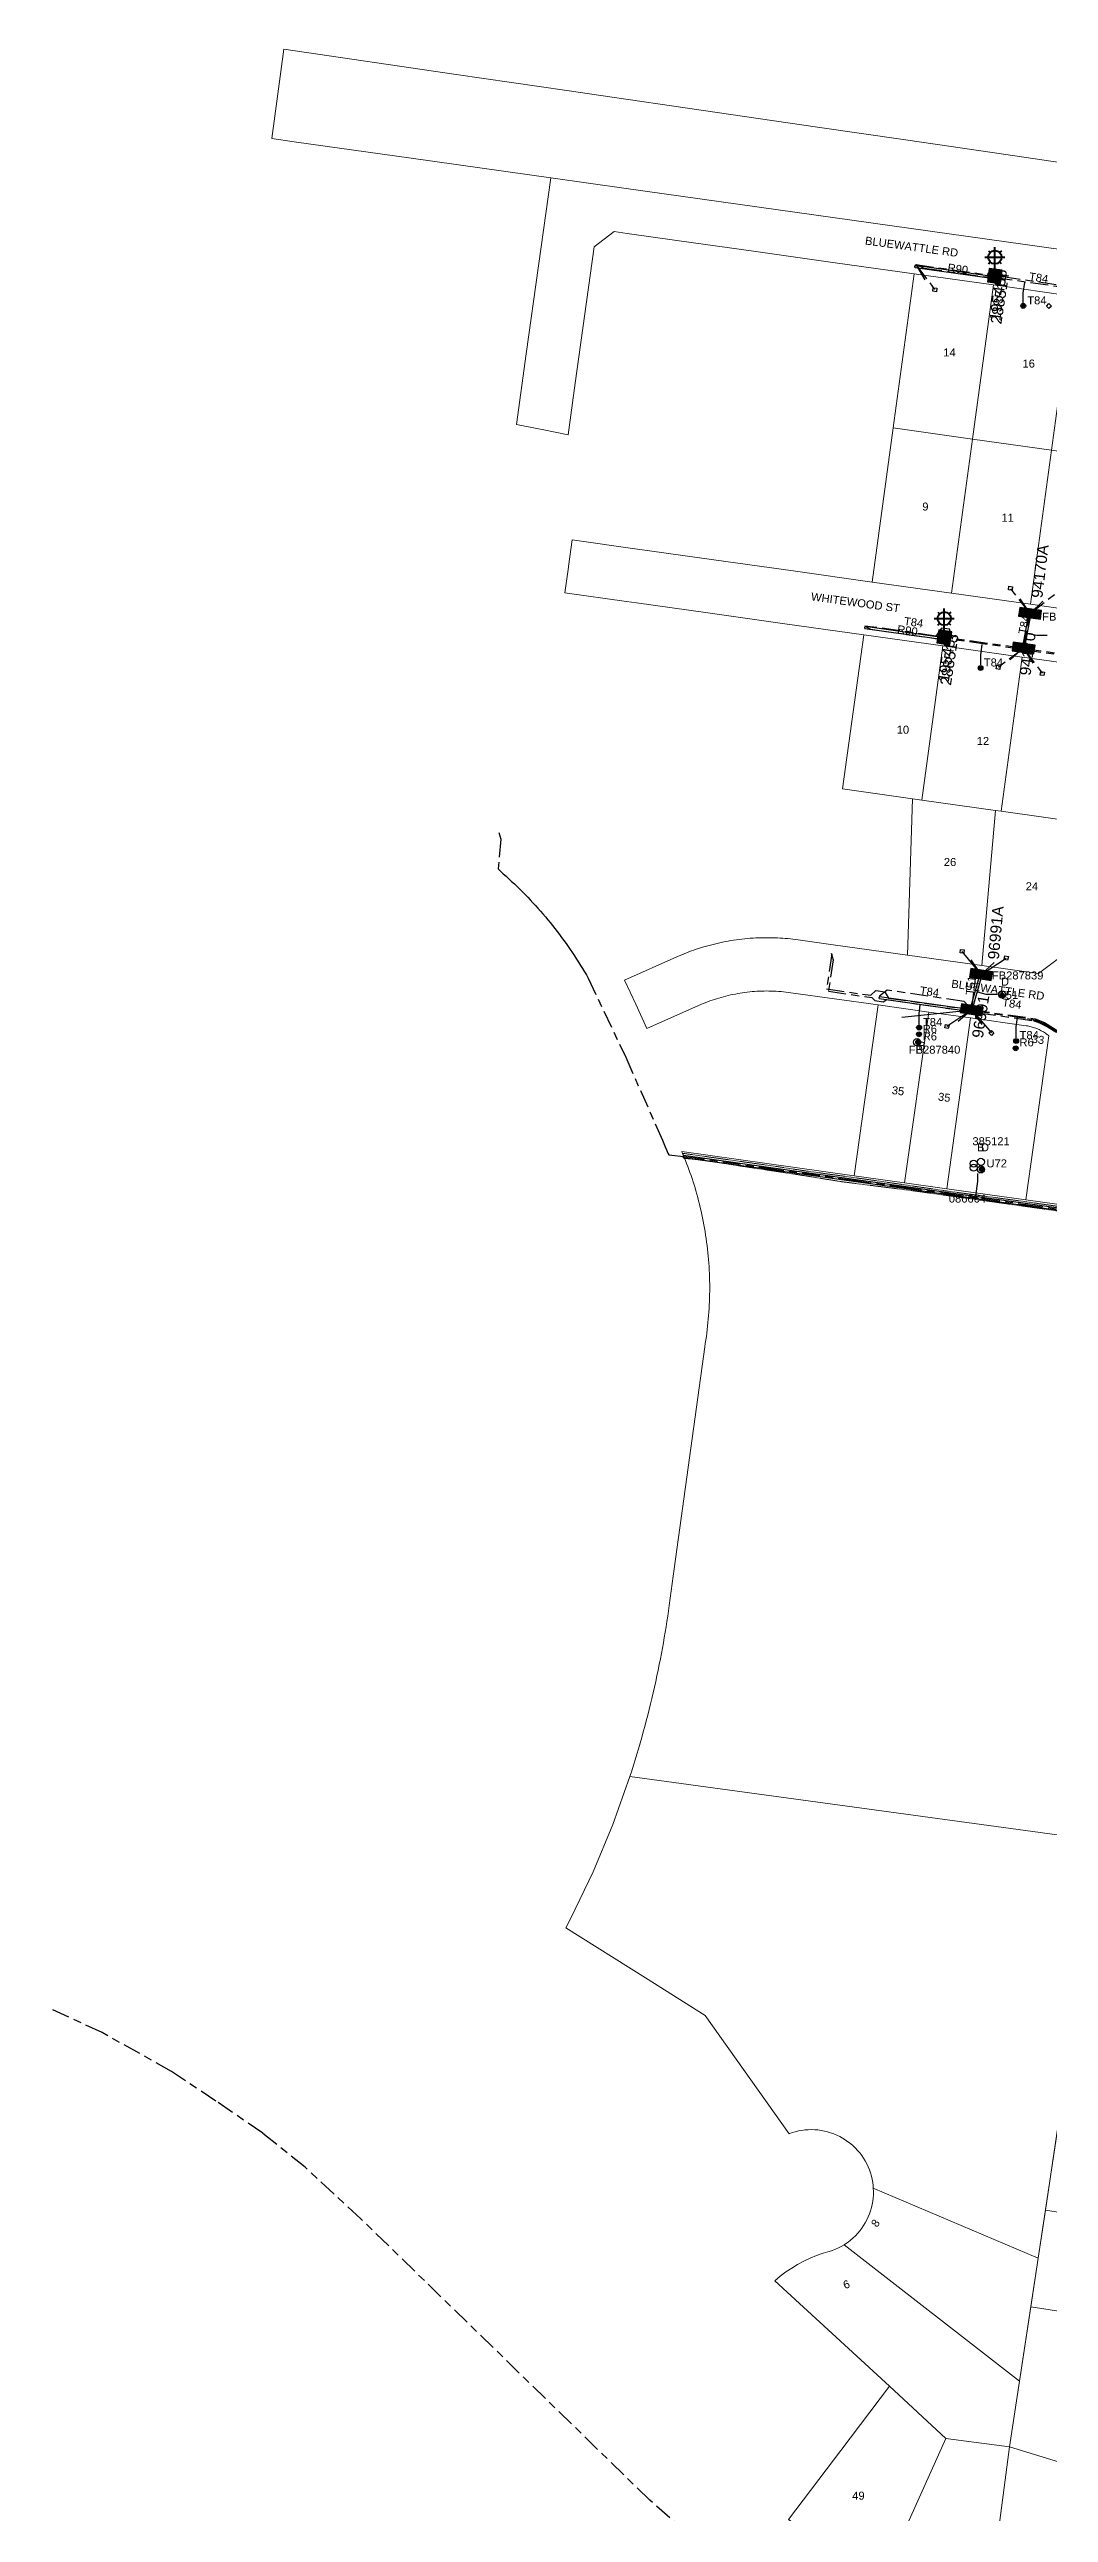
# Model space of a CAD drawing. Header units: metres. Extents: x 282960 to 285195, y 6134329 to 6136665.
# Drawn here: x 282960 to 283185, y 6135604 to 6136158 of the extents above; entities that cross this region are included whole.
import ezdxf
from ezdxf.enums import TextEntityAlignment as Align

# ---------------------------------------------------------------- set-up
doc = ezdxf.new("R2010")
doc.units = ezdxf.units.M
for name, pattern in [('Cable Exist UG', [8.2, 4, -1.2, 1.8, -1.2]), ('HIDDEN', [0.375, 0.25, -0.125]), ('HIDDEN2', [0.1875, 0.125, -0.0625])]:
    doc.linetypes.add(name, pattern=pattern)
doc.layers.get('0').update_dxf_attribs({"color": 6})
for name, color, linetype, lineweight in [('Cadastre Land Parcels_SP_EXT', 9, 'Continuous', 5), ('Cadastre Other Property_SP_EXT', 9, 'HIDDEN', 5), ('Cadastre Roads_SP_EXT', 9, 'Continuous', 5)]:
    doc.layers.add(name, color=color, linetype=linetype, lineweight=lineweight)
for name, color, linetype in [('Duct_SP_EXT', 7, 'Continuous'), ('Equip_SP_SL_EXT', 7, 'Continuous'), ('Mains_HV_EXT', 7, 'Continuous'), ('Mains_LV_EXT', 7, 'Continuous'), ('Mains_LV_SL_EXT', 7, 'Continuous'), ('Mains_SL_EXT', 7, 'Continuous'), ('Services_SP_EXT', 7, 'Continuous'), ('SupportsUG_SP_LV_EXT', 7, 'Continuous'), ('SupportsUG_SP_LV_SL_EXT', 7, 'Continuous'), ('Trench_SP_EXT', 7, 'Continuous')]:
    doc.layers.add(name, color=color, linetype=linetype)
doc.styles.add('COLUMN_LABEL', font='arial.ttf')
doc.styles.add('iecARIAL', font='arial.ttf', dxfattribs={"height": 2})
doc.styles.add('POLE_LABEL', font='arial.ttf')
doc.styles.get("Standard").update_dxf_attribs({"font": 'arial.ttf'})

# ---------------------------------------------------------------- blocks, each defined once
blk = doc.blocks.new('COLUMN_EXT')
blk.add_hatch(color=256).paths.add_polyline_path([(-1.49, 1.48), (-1.49, -1.49), (1.48, -1.49), (1.48, 1.48)])
blk.add_lwpolyline([(-1.49, -1.49), (1.48, -1.49), (1.48, 1.48), (-1.49, 1.48)], close=True)
for tag, height, style, flags, p in [('STRUCTURE_PLANT_NUMBER', 0.2, 'POLE_LABEL', 9, (1.81, 0.03)), ('ASSET_NUM', 2.5, 'COLUMN_LABEL', 8, (2, 2)), ('STREET_CODE', 0.2, 'COLUMN_LABEL', 9, (1.81, -0.2))]:
    blk.add_attdef(tag, text='', height=height, dxfattribs=dict(style=style, flags=flags)).set_placement(p, align=Align.MIDDLE_LEFT)
at = {"flags": 1}
blk.add_attdef('Z', (1.81, -2.35), '', height=0.2, dxfattribs=at)
at = {"flags": 9}
for tag, p in [('COLUMN_TYPE', (1.81, -0.4)), ('OWNED_BY', (1.81, -0.6)), ('STATE', (1.81, -0.8)), ('USAGE', (1.81, -1)), ('STREETNAME', (1.81, -1.6)), ('SUBURB', (1.81, -1.8)), ('LEGEND', (1.81, -1.2)), ('LOCATION', (1.81, -1.4)), ('NOTES', (1.81, -2))]:
    blk.add_attdef(tag, text='', height=0.2, dxfattribs=at).set_placement(p, align=Align.MIDDLE_LEFT)
blk = doc.blocks.new('PILLAR_EXT')
blk.add_hatch(color=256).paths.add_polyline_path([(-2.475, 0.99), (-2.475, -0.99), (2.475, -0.99), (2.475, 0.99)])
blk.add_lwpolyline([(-2.475, -0.99), (2.475, -0.99), (2.475, 0.99), (-2.475, 0.99)], close=True)
at = {"style": 'iecARIAL', "flags": 8}
blk.add_attdef('ASSET_NUM', (1.5, 3.5), '', height=2.5, dxfattribs=at)
for tag, p, flags in [('OWNED_BY', (0, -0.2), 9), ('STATE', (0, -0.4), 9), ('SUPPORT_TYPE', (0, -0.6), 9), ('STREETNAME', (0, -1.8), 9), ('SUBURB', (0, -2), 1), ('USAGE', (0, -0.8), 9), ('LEGEND', (0, -1), 9), ('LOCATION', (0, -1.2), 9), ('NOTES', (0, -1.4), 9), ('PARENT', (0, -1.6), 9)]:
    blk.add_attdef(tag, p, '', height=0.2, dxfattribs=dict(flags=flags))
blk = doc.blocks.new('DUCT_EXT')
blk.add_circle((0, 0.8), 0.8)
at = {"flags": 1}
blk.add_attdef('Z', (0, 0), '', height=0.2, dxfattribs=at)
at = {"flags": 9}
for tag, p in [('DUCT_CODE', (0, 0)), ('XSECT_TYPE', (0, -0.2)), ('STATE', (0, -0.6)), ('FB_REFERENCE', (0, -0.4)), ('NOTES', (0, -0.8))]:
    blk.add_attdef(tag, text='', height=0.2, dxfattribs=at).set_placement(p, align=Align.MIDDLE_LEFT)
blk = doc.blocks.new('SL_LANTERN_EXT')
at = {"lineweight": 40}
for p, q in [((-1.46, 5.68), (-1.06, 5.28)), ((0, 1.97), (0, 6.47)), ((1.46, 5.68), (1.06, 5.28)), ((-2.25, 4.22), (2.25, 4.22)), ((-1.46, 2.76), (-1.06, 3.16)), ((0, 0), (0, 2.72)), ((1.46, 2.76), (1.06, 3.16))]:
    blk.add_line(p, q, dxfattribs=at)
blk.add_circle((0, 4.22), 1.5, dxfattribs=at)
at = {"style": 'iecARIAL', "flags": 8}
blk.add_attdef('ASSET_NUM', (1.5, 1.5), '', height=2.5, dxfattribs=at)
for tag, p, height, flags in [('OPERATING_VOLTAGE', (0.98, -1.65), 0.2, 9), ('ORIENTATION', (0.98, -1.85), 0.2, 9), ('OWNED_BY', (0.98, -2.05), 0.2, 9), ('STATE', (0.98, -2.25), 0.2, 9), ('CONSTRUCTED_VOLTAGE', (0.98, -0.65), 0.2, 9), ('CONTROL_TYPE', (0.98, -0.85), 0.2, 9), ('LANTERN_PURPOSE', (0.98, -1.05), 0.2, 9), ('LANTERN_TYPE', (0.98, -1.25), 0.2, 9), ('NO_PHASES', (0.98, -1.45), 0.2, 9), ('USAGE', (0.98, -2.45), 0.2, 9), ('CEXIST', (0.98, -2.65), 0.2, 9), ('CNEW', (0.98, -2.85), 0.2, 9), ('CNUMBER', (0.98, -3.05), 0.2, 9), ('CREMOVE', (0.98, -3.25), 0.2, 9), ('CREPLACE', (0.98, -3.45), 0.2, 9), ('LKINGHEIGHT', (0.98, -3.65), 0.2, 9), ('LBRACKET', (0.98, -3.85), 0.2, 9), ('LBRACKETVOCAB', (0.98, -4.05), 0.2, 9), ('LCATEGORY', (0.98, -4.25), 0.2, 9), ('LCHARGE1', (0.98, -4.45), 0.2, 9), ('LCHARGE1PERCENT', (0.98, -4.65), 0.2, 9), ('LCHARGE2', (0.98, -4.85), 0.2, 9), ('LCHARGE2PERCENT', (0.98, -5.05), 0.2, 9), ('LCHARGE3', (0.98, -5.25), 0.2, 9), ('LCHARGE3PERCENT', (0.98, -5.45), 0.2, 9), ('LEXIST', (0.98, -5.65), 0.2, 9), ('LNUMBER', (2.18, -3.25), 2.5, 8), ('STREETNAME', (0.98, -9.25), 0.2, 9), ('SUBURB', (0.98, -9.45), 0.2, 1), ('LLAMP', (0.98, -5.85), 0.2, 9), ('LLAMPVOCAB', (0.98, -6.05), 0.2, 9), ('LMAST', (0.98, -6.25), 0.2, 9), ('LMASTVOCAB', (0.98, -6.45), 0.2, 9), ('LNEW', (0.98, -6.65), 0.2, 9), ('LANTNUMBER', (0.98, -6.85), 0.2, 9), ('LOUTREACH', (0.98, -7.25), 0.2, 9), ('LOUTREACHVOCAB', (0.98, -7.45), 0.2, 9), ('LRATECODE', (0.98, -7.65), 0.2, 9), ('LREMOVE', (0.98, -7.85), 0.2, 9), ('LREPLACE', (0.98, -8.05), 0.2, 9), ('LTYPE', (0.98, -8.25), 0.2, 9), ('LTYPEVOCAB', (0.98, -8.45), 0.2, 9), ('LEGEND', (0.98, -8.65), 0.2, 9), ('LOCATION', (0.98, -8.85), 0.2, 9), ('NOTES', (0.98, -9.05), 0.2, 9)]:
    blk.add_attdef(tag, p, '', height=height, dxfattribs=dict(flags=flags))
blk = doc.blocks.new('CCP_EXT')
blk.add_wipeout([(0, 0.57), (0.57, 0), (0, -0.57), (-0.57, 0)])
blk.add_lwpolyline([(-0.57, 0), (0, 0.57), (0.57, 0), (0, -0.57), (-0.57, 0)])
at = {"flags": 1}
blk.add_attdef('Z', (0, 0), '', height=0.2, dxfattribs=at)
at = {"flags": 9}
for tag, p in [('CCP_TYPE', (0, 0)), ('CONSTRUCTED_VOLTAGE', (0, -0.2)), ('OPERATING_VOLTAGE', (0, -0.6)), ('ORIENTATION', (0, -0.8)), ('OWNED_BY', (0, -1)), ('STATE', (0, -1.8)), ('NO_PHASES', (0, -0.4)), ('USAGE', (0, -1.2)), ('LEGEND', (0, -1.4)), ('LIFE_SUPPORT', (0, -1.6)), ('NOTES', (0, -2))]:
    blk.add_attdef(tag, text='', height=0.2, dxfattribs=at).set_placement(p, align=Align.MIDDLE_LEFT)
blk = doc.blocks.new('CABLE_LARGE_EXT')
h = blk.add_hatch(color=256)
edge = h.paths.add_edge_path()
edge.add_arc((0, 0.55), 0.55, 0, 360)
blk.add_circle((0, 0.55), 0.55)
at = {"flags": 1}
blk.add_attdef('Z', (0, 0), '', height=0.2, dxfattribs=at)
at = {"flags": 9}
for tag, p in [('COND_CODE', (0, 0)), ('STATE', (0, -0.4)), ('XSECT_SIZE', (0, -0.6)), ('FB_REFERENCE', (0, -0.2)), ('NOTES', (0, -0.8))]:
    blk.add_attdef(tag, text='', height=0.2, dxfattribs=at).set_placement(p, align=Align.MIDDLE_LEFT)

msp = doc.modelspace()

# ---------------------------------------------------------------- linework, layer by layer
at = {"layer": 'Cadastre Land Parcels_SP_EXT', "linetype": 'Continuous'}
for points in [[(283192.29, 6136131.84), (283172.5, 6136134.73), (283152.48, 6136137.64), (283132.69, 6136140.53), (283106.45, 6136144.36), (283083.92, 6136147.64), (283076.25, 6136148.76), (283051.4, 6136152.38), (283012.64, 6136158.03), (283009.91, 6136137.93), (283014.91, 6136137.23), (283041.27, 6136133.53), (283072.63, 6136129.12), (283089.62, 6136126.73), (283221.6, 6136108.19)], [(283192.29, 6136131.84), (283172.5, 6136134.73), (283152.48, 6136137.64), (283132.69, 6136140.53), (283106.45, 6136144.36), (283083.92, 6136147.64), (283076.25, 6136148.76), (283051.4, 6136152.38), (283012.64, 6136158.03), (283009.91, 6136137.93), (283014.91, 6136137.23), (283041.27, 6136133.53), (283072.63, 6136129.12), (283089.62, 6136126.73), (283221.6, 6136108.19)], [(283192.29, 6136131.84), (283172.5, 6136134.73), (283152.48, 6136137.64), (283132.69, 6136140.53), (283106.45, 6136144.36), (283083.92, 6136147.64), (283076.25, 6136148.76), (283051.4, 6136152.38), (283012.64, 6136158.03), (283009.91, 6136137.93), (283014.91, 6136137.23), (283041.27, 6136133.53), (283072.63, 6136129.12), (283089.62, 6136126.73), (283221.6, 6136108.19)], [(283192.29, 6136131.84), (283172.5, 6136134.73), (283152.48, 6136137.64), (283132.69, 6136140.53), (283106.45, 6136144.36), (283083.92, 6136147.64), (283076.25, 6136148.76), (283051.4, 6136152.38), (283012.64, 6136158.03), (283009.91, 6136137.93), (283014.91, 6136137.23), (283041.27, 6136133.53), (283072.63, 6136129.12), (283089.62, 6136126.73), (283221.6, 6136108.19)], [(283184.71, 6135936.16), (283184.53, 6135936.29), (283184.35, 6135936.42), (283184.17, 6135936.54), (283183.94, 6135936.7), (283183.71, 6135936.85), (283183.48, 6135937), (283183.24, 6135937.14), (283183, 6135937.28), (283182.76, 6135937.41), (283182.51, 6135937.53), (283182.26, 6135937.64), (283182.01, 6135937.75), (283181.75, 6135937.85), (283181.49, 6135937.95), (283181.23, 6135938.03), (283180.96, 6135938.11), (283180.7, 6135938.18), (283180.43, 6135938.25), (283180.16, 6135938.3), (283179.89, 6135938.35), (283179.61, 6135938.4), (283167.1, 6135940.15), (283161.71, 6135901.73), (283179.54, 6135899.22), (283184.71, 6135936.16)], [(283184.71, 6135936.16), (283179.54, 6135899.22), (283199.35, 6135896.44)], [(283199.35, 6135896.44), (283179.54, 6135899.22), (283161.71, 6135901.73), (283152.21, 6135903.06), (283140.91, 6135904.65), (283121.23, 6135907.42), (283102.1, 6135910.1), (283102.39, 6135909.44), (283102.67, 6135908.77), (283102.94, 6135908.1), (283103.21, 6135907.42), (283103.47, 6135906.75), (283103.72, 6135906.07), (283103.96, 6135905.39), (283104.2, 6135904.71), (283104.44, 6135904.02), (283104.66, 6135903.33), (283104.88, 6135902.64), (283105.1, 6135901.95), (283105.3, 6135901.26), (283105.5, 6135900.56), (283105.71, 6135899.8), (283105.91, 6135899.03), (283106.1, 6135898.27), (283106.29, 6135897.5), (283106.47, 6135896.73), (283106.64, 6135895.96), (283106.8, 6135895.19), (283106.95, 6135894.42), (283107.1, 6135893.64), (283107.24, 6135892.87), (283107.37, 6135892.09), (283107.49, 6135891.31), (283107.61, 6135890.53), (283107.72, 6135889.75), (283107.82, 6135888.96), (283107.91, 6135888.18), (283107.99, 6135887.4), (283108.07, 6135886.61), (283108.14, 6135885.82), (283108.2, 6135885.04), (283108.25, 6135884.25), (283108.3, 6135883.46), (283108.33, 6135882.67), (283108.36, 6135881.89), (283108.38, 6135881.1), (283108.4, 6135880.31), (283108.4, 6135879.52), (283108.4, 6135878.73), (283108.39, 6135877.94), (283108.37, 6135877.15), (283108.34, 6135876.37), (283108.31, 6135875.58), (283108.27, 6135874.79), (283108.22, 6135874), (283108.16, 6135873.21), (283108.09, 6135872.43), (283108.02, 6135871.64), (283107.94, 6135870.86), (283107.85, 6135870.07), (283107.75, 6135869.29), (283107.65, 6135868.51), (283107.53, 6135867.73), (283107.41, 6135866.95), (283107.29, 6135866.17), (283100.44, 6135816.29), (283099.3, 6135808.01), (283099.13, 6135806.81), (283098.95, 6135805.6), (283098.77, 6135804.4), (283098.58, 6135803.2), (283098.39, 6135802.01), (283098.18, 6135800.81), (283097.98, 6135799.61), (283097.76, 6135798.42), (283097.54, 6135797.22), (283097.31, 6135796.03), (283097.06, 6135794.75), (283096.8, 6135793.48), (283096.54, 6135792.2), (283096.26, 6135790.93), (283095.98, 6135789.66), (283095.69, 6135788.39), (283095.4, 6135787.12), (283095.09, 6135785.86), (283094.78, 6135784.59), (283094.46, 6135783.33), (283094.13, 6135782.07), (283093.8, 6135780.81), (283093.46, 6135779.56), (283093.11, 6135778.3), (283092.75, 6135777.05), (283092.39, 6135775.8), (283092.02, 6135774.55), (283091.64, 6135773.31), (283091.25, 6135772.06), (283090.86, 6135770.82), (283090.45, 6135769.58), (283196.5, 6135755.04)], [(283219.99, 6135666.38), (283183.91, 6135671.97), (283182.28, 6135661.24), (283180.62, 6135650.25), (283203.35, 6135646.76)]]:
    msp.add_lwpolyline(points, dxfattribs=at)
for points in [[(283172.22, 6136105.03), (283154.41, 6136107.53), (283149.68, 6136072.86), (283167.49, 6136070.36), (283172.22, 6136105.03)], [(283190.03, 6136102.53), (283172.22, 6136105.03), (283167.49, 6136070.36), (283185.3, 6136067.86), (283190.03, 6136102.53)], [(283167.49, 6136070.36), (283149.68, 6136072.86), (283144.95, 6136038.19), (283162.76, 6136035.69), (283167.49, 6136070.36)], [(283162.76, 6136035.69), (283180.57, 6136033.19), (283185.3, 6136067.86), (283167.49, 6136070.36), (283162.76, 6136035.69)], [(283203.03, 6136065.37), (283185.3, 6136067.86), (283180.57, 6136033.19), (283194.01, 6136031.3), (283198.54, 6136034.7), (283203.03, 6136065.37)], [(283138.29, 6135991.66), (283154.01, 6135989.45), (283156.12, 6135989.16), (283160.88, 6136023.84), (283143.07, 6136026.34), (283138.29, 6135991.66)], [(283156.12, 6135989.16), (283172.72, 6135986.83), (283173.94, 6135986.66), (283178.69, 6136021.34), (283160.88, 6136023.84), (283156.12, 6135989.16)], [(283173.94, 6135986.66), (283191.43, 6135984.2), (283192.46, 6135991.22), (283195.82, 6136014.89), (283192.44, 6136019.41), (283178.69, 6136021.34), (283173.94, 6135986.66)], [(283152.89, 6135954.27), (283169.6, 6135951.92), (283172.72, 6135986.83), (283156.12, 6135989.16), (283154.01, 6135989.45), (283152.89, 6135954.27)], [(283169.6, 6135951.92), (283182.35, 6135950.13), (283186.9, 6135953.53), (283191.43, 6135984.2), (283173.94, 6135986.66), (283172.72, 6135986.83), (283169.6, 6135951.92)], [(283157.67, 6135941.48), (283146.3, 6135943.08), (283140.91, 6135904.65), (283152.21, 6135903.06), (283157.67, 6135941.48)], [(283167.1, 6135940.15), (283157.67, 6135941.48), (283152.21, 6135903.06), (283161.71, 6135901.73), (283167.1, 6135940.15)], [(283076.03, 6135735.51), (283093.96, 6135724.24), (283107.36, 6135715.81), (283126.27, 6135689.21), (283126.96, 6135689.45), (283127.66, 6135689.66), (283128.37, 6135689.83), (283129.1, 6135689.96), (283129.82, 6135690.05), (283130.55, 6135690.11), (283131.29, 6135690.12), (283132.02, 6135690.1), (283132.75, 6135690.04), (283133.48, 6135689.94), (283134.2, 6135689.81), (283134.91, 6135689.63), (283135.61, 6135689.42), (283136.3, 6135689.17), (283136.98, 6135688.89), (283137.64, 6135688.57), (283138.28, 6135688.22), (283138.91, 6135687.83), (283139.51, 6135687.41), (283140.09, 6135686.97), (283140.64, 6135686.49), (283141.17, 6135685.98), (283141.68, 6135685.45), (283142.15, 6135684.89), (283142.6, 6135684.3), (283143.01, 6135683.7), (283143.39, 6135683.07), (283143.74, 6135682.43), (283144.05, 6135681.76), (283144.33, 6135681.09), (283144.57, 6135680.39), (283144.77, 6135679.69), (283144.94, 6135678.98), (283145.07, 6135678.25), (283145.17, 6135677.53), (283145.21, 6135676.93), (283182.28, 6135661.24), (283196.5, 6135755.04), (283090.45, 6135769.58), (283086.59, 6135758.74), (283082.16, 6135748.1), (283077.18, 6135737.71), (283076.03, 6135735.51)], [(283220.14, 6135666.84), (283220.29, 6135667.31), (283220.43, 6135667.78), (283220.56, 6135668.25), (283220.68, 6135668.72), (283220.8, 6135669.2), (283220.91, 6135669.67), (283221.01, 6135670.15), (283221.1, 6135670.63), (283221.18, 6135671.11), (283221.26, 6135671.59), (283223.31, 6135685.12), (283186.75, 6135690.73), (283183.91, 6135671.97), (283219.99, 6135666.38), (283220.14, 6135666.84)], [(283138.64, 6135664.23), (283178.09, 6135633.58), (283182.28, 6135661.24), (283145.21, 6135676.93), (283145.24, 6135676.2), (283145.22, 6135675.47), (283145.17, 6135674.73), (283145.08, 6135674.01), (283144.95, 6135673.28), (283144.78, 6135672.57), (283144.58, 6135671.87), (283144.34, 6135671.17), (283144.06, 6135670.49), (283143.75, 6135669.83), (283143.4, 6135669.18), (283143.02, 6135668.56), (283142.61, 6135667.95), (283142.16, 6135667.37), (283141.69, 6135666.81), (283141.19, 6135666.27), (283140.66, 6135665.76), (283140.11, 6135665.29), (283139.53, 6135664.84), (283138.92, 6135664.42), (283138.64, 6135664.23)], [(283123.09, 6135656.14), (283148.82, 6135632.39), (283161.55, 6135620.64), (283175.85, 6135618.77), (283178.09, 6135633.58), (283138.64, 6135664.23), (283138.01, 6135663.86), (283137.36, 6135663.52), (283136.69, 6135663.22), (283136.01, 6135662.95), (283135.31, 6135662.72), (283134.99, 6135662.63), (283133.94, 6135662.31), (283132.45, 6135661.8), (283131, 6135661.21), (283129.58, 6135660.54), (283128.19, 6135659.8), (283126.85, 6135658.98), (283125.55, 6135658.1), (283124.29, 6135657.15), (283123.09, 6135656.14)], [(283180.62, 6135650.25), (283178.09, 6135633.58), (283175.85, 6135618.77), (283197.4, 6135612.18), (283199.07, 6135611.67), (283203.55, 6135641.29), (283213.09, 6135644.54), (283212.98, 6135644.86), (283212.89, 6135645.18), (283212.8, 6135645.5), (283212.72, 6135645.83), (283212.64, 6135646.15), (283212.58, 6135646.48), (283212.52, 6135646.81), (283212.47, 6135647.14), (283212.43, 6135647.47), (283212.4, 6135647.81), (283212.37, 6135648.14), (283212.35, 6135648.47), (283212.34, 6135648.81), (283212.34, 6135649.14), (283212.35, 6135649.48), (283203.35, 6135646.76), (283180.62, 6135650.25)], [(283147.55, 6135589.59), (283161.55, 6135620.64), (283148.82, 6135632.39), (283137.9, 6135617.97), (283126.14, 6135602.44), (283127.31, 6135601.61), (283133.84, 6135597.25), (283140.6, 6135593.24), (283147.55, 6135589.59)], [(283147.55, 6135589.58), (283148.84, 6135588.96), (283156.01, 6135585.74), (283163.34, 6135582.91), (283170.8, 6135580.46), (283175.85, 6135618.77), (283161.55, 6135620.64), (283147.55, 6135589.58)], [(283170.8, 6135580.46), (283187.05, 6135575.44), (283197.4, 6135612.18), (283175.85, 6135618.77), (283170.8, 6135580.46)]]:
    msp.add_lwpolyline(points, close=True, dxfattribs=at)
at = {"layer": 'Cadastre Other Property_SP_EXT', "linetype": 'HIDDEN2'}
msp.add_lwpolyline([(283194.99, 6135896.59), (283179.69, 6135898.79), (283161.9, 6135901.21), (283151.23, 6135902.77), (283143.37, 6135903.91), (283130.23, 6135905.71), (283123.29, 6135906.77), (283102.34, 6135909.71), (283102.34, 6135909.71), (283102.68, 6135908.58), (283105.53, 6135908.34), (283108.03, 6135908.02), (283115.65, 6135906.81), (283128.33, 6135904.9), (283137.84, 6135903.36), (283153.9, 6135901.32), (283169.22, 6135899.2), (283191.71, 6135896.05)], dxfattribs=at)
at = {"layer": 'Duct_SP_EXT'}
for p, q in [((283154.53, 6136108.99), (283154.56, 6136109.23)), ((283154.53, 6136108.99), (283154.62, 6136108.98)), ((283154.59, 6136109.46), (283154.56, 6136109.23)), ((283154.59, 6136109.46), (283154.68, 6136109.45)), ((283154.62, 6136108.98), (283154.65, 6136109.21)), ((283154.68, 6136109.45), (283154.65, 6136109.21)), ((283172.42, 6136106.47), (283172.46, 6136106.71)), ((283172.42, 6136106.47), (283172.45, 6136106.47)), ((283172.45, 6136106.47), (283172.48, 6136106.71)), ((283172.49, 6136106.95), (283172.46, 6136106.71)), ((283172.52, 6136106.95), (283172.48, 6136106.71)), ((283172.49, 6136106.95), (283172.52, 6136106.95)), ((283143.27, 6136027.78), (283143.31, 6136028.02)), ((283143.27, 6136027.78), (283161.08, 6136025.28)), ((283143.34, 6136028.26), (283143.31, 6136028.02)), ((283143.34, 6136028.26), (283161.15, 6136025.76)), ((283178.9, 6136024.06), (283180.11, 6136030.5)), ((283179.37, 6136023.97), (283180.59, 6136030.41)), ((283180.11, 6136030.5), (283180.35, 6136030.45)), ((283180.59, 6136030.41), (283180.35, 6136030.45)), ((283161.08, 6136025.28), (283161.12, 6136025.52)), ((283161.08, 6136025.28), (283161.1, 6136025.28)), ((283161.1, 6136025.28), (283161.13, 6136025.52)), ((283161.15, 6136025.76), (283161.12, 6136025.52)), ((283161.16, 6136025.76), (283161.13, 6136025.52)), ((283161.15, 6136025.76), (283161.16, 6136025.76)), ((283178.9, 6136024.06), (283179.14, 6136024.01)), ((283179.37, 6136023.97), (283179.14, 6136024.01)), ((283167.21, 6135942.86), (283169, 6135949.25)), ((283169, 6135949.25), (283169.23, 6135949.18)), ((283169.46, 6135949.12), (283169.23, 6135949.18)), ((283146.51, 6135944.52), (283146.54, 6135944.76)), ((283146.57, 6135945), (283146.54, 6135944.76)), ((283146.57, 6135945), (283167.32, 6135942.08)), ((283167.68, 6135942.73), (283169.46, 6135949.12)), ((283167.21, 6135942.86), (283167.45, 6135942.8)), ((283167.25, 6135941.61), (283167.28, 6135941.85)), ((283167.32, 6135942.08), (283167.28, 6135941.85)), ((283167.68, 6135942.73), (283167.45, 6135942.8)), ((283102.46, 6135908.8), (283102.49, 6135909.04)), ((283102.46, 6135908.8), (283121.06, 6135906.19)), ((283102.52, 6135909.28), (283102.49, 6135909.04)), ((283102.52, 6135909.28), (283121.12, 6135906.66)), ((283121.06, 6135906.19), (283121.09, 6135906.43)), ((283121.06, 6135906.19), (283140.74, 6135903.42)), ((283121.12, 6135906.66), (283121.09, 6135906.43)), ((283121.12, 6135906.66), (283140.81, 6135903.9)), ((283140.74, 6135903.42), (283140.77, 6135903.66)), ((283140.74, 6135903.42), (283152.04, 6135901.84)), ((283140.81, 6135903.9), (283140.77, 6135903.66)), ((283140.81, 6135903.9), (283152.1, 6135902.31)), ((283152.04, 6135901.84), (283152.07, 6135902.07)), ((283152.04, 6135901.84), (283161.54, 6135900.5)), ((283152.1, 6135902.31), (283152.07, 6135902.07)), ((283152.1, 6135902.31), (283161.61, 6135900.98)), ((283161.54, 6135900.5), (283161.57, 6135900.74)), ((283161.54, 6135900.5), (283179.37, 6135898)), ((283161.61, 6135900.98), (283161.57, 6135900.74)), ((283161.61, 6135900.98), (283179.43, 6135898.47)), ((283179.37, 6135898), (283179.4, 6135898.23)), ((283179.37, 6135898), (283199.17, 6135895.21)), ((283179.43, 6135898.47), (283179.4, 6135898.23)), ((283179.43, 6135898.47), (283199.24, 6135895.69))]:
    msp.add_line(p, q, dxfattribs=at)
for points in [[(283178.92, 6136101.02), (283178.92, 6136103.14), (283179.26, 6136105.6)], [(283169.36, 6136019.61), (283169.36, 6136021.8), (283169.69, 6136024.17)], [(283184.28, 6136026.15), (283181.99, 6136026.15), (283179.93, 6136026.54)], [(283173.08, 6135945.44), (283170.57, 6135945.44), (283168.74, 6135945.97)], [(283155.51, 6135938.63), (283155.51, 6135941.12), (283155.78, 6135943.08)], [(283177.36, 6135935.65), (283177.36, 6135938.16), (283177.65, 6135940.27)], [(283168.63, 6135905.14), (283168.63, 6135903.36), (283168.16, 6135900.17)]]:
    msp.add_lwpolyline(points, dxfattribs=at)
at = {"layer": 'Mains_HV_EXT', "linetype": 'Cable Exist UG'}
msp.add_lwpolyline([(283171.64, 6135565.6), (283167.88, 6135566.91), (283151.08, 6135571.5), (283136.25, 6135576.21), (283119.97, 6135585.91), (283111.8, 6135592.01), (283094.95, 6135606.77), (283029.93, 6135670.08), (283017.39, 6135681.64), (283007.85, 6135689.3), (282997.31, 6135696.55), (282987.35, 6135703.2), (282971.71, 6135711.96), (282959.84, 6135717.45)], dxfattribs=at)
at = {"layer": 'Mains_LV_EXT', "linetype": 'Cable Exist UG'}
for points in [[(283180.48, 6136031.14), (283185.93, 6136035.43)], [(283179, 6136023.28), (283163.04, 6136025.51), (283162.37, 6136027.62), (283160.54, 6136027.84), (283159.29, 6136026.04), (283145.94, 6136028), (283143.31, 6136028.28)], [(283179, 6136023.28), (283180.48, 6136031.14)], [(283167.35, 6135941.97), (283168.36, 6135950.26), (283169.45, 6135949.94)]]:
    msp.add_lwpolyline(points, dxfattribs=at)
at = {"layer": 'Mains_LV_SL_EXT', "linetype": 'Cable Exist UG'}
msp.add_lwpolyline([(283143.31, 6136028.28), (283144.59, 6136027.58), (283159.57, 6136025.46), (283161.17, 6136025.77)], dxfattribs=at)
at = {"layer": 'Mains_SL_EXT', "linetype": 'Cable Exist UG'}
msp.add_lwpolyline([(283167.35, 6135941.97), (283165.62, 6135943.89), (283148.32, 6135946.41), (283146.6, 6135945.08)], dxfattribs=at)
at = {"layer": 'Trench_SP_EXT', "linetype": 'Cable Exist UG'}
for points in [[(283172.48, 6136106.71), (283190.27, 6136104.21), (283190.29, 6136104.21)], [(283180.48, 6136031.14), (283183.75, 6136034.26)], [(283180.48, 6136031.14), (283180.34, 6136030.41), (283180.25, 6136029.92)], [(283178.92, 6136023.02), (283161.13, 6136025.52)], [(283179.2, 6136024.36), (283179.14, 6136024.02), (283179, 6136023.28)], [(283169.45, 6135949.94), (283169.23, 6135949.18), (283169.11, 6135948.77)], [(283167.35, 6135941.97), (283167.44, 6135942.77), (283167.54, 6135943.13)]]:
    msp.add_lwpolyline(points, dxfattribs=at)

# ---------------------------------------------------------------- block references
at = {"layer": 'Duct_SP_EXT'}
for name, p in [('CABLE_LARGE_EXT', (283178.94, 6136099.76)), ('DUCT_EXT', (283174.17, 6135944.62)), ('CABLE_LARGE_EXT', (283174.17, 6135944.62)), ('CABLE_LARGE_EXT', (283155.51, 6135937.44)), ('CABLE_LARGE_EXT', (283155.48, 6135935.94)), ('CABLE_LARGE_EXT', (283177.35, 6135934.43))]:
    msp.add_blockref(name, p, dxfattribs=at)
for name, p, rotation in [('DUCT_EXT', (283155.84, 6135934.72), 90.03514659493267), ('CABLE_LARGE_EXT', (283155.84, 6135934.72), 90.03514659493267), ('CABLE_LARGE_EXT', (283177.78, 6135933.34), 90.03563384612723), ('DUCT_EXT', (283168.57, 6135906.48), 89.97692476562023), ('DUCT_EXT', (283168.58, 6135907.39), 89.97692476562023), ('DUCT_EXT', (283170.22, 6135907.79), 89.97692476562023), ('DUCT_EXT', (283170.22, 6135906.09), 89.97692476562023), ('CABLE_LARGE_EXT', (283170.22, 6135906.09), 89.4410345331582)]:
    msp.add_blockref(name, p, dxfattribs=dict(at, rotation=rotation))
at = {"layer": 'Equip_SP_SL_EXT'}
ref = msp.add_blockref('SL_LANTERN_EXT', (283172.55, 6136107.04), dxfattribs=at)
ref.add_attrib('ASSET_NUM', '195488', dxfattribs={"layer": '0', "height": 2.5, "rotation": 82.5457, "style": 'iecARIAL'}).set_placement((283174.05, 6136108.54), align=Align.MIDDLE_RIGHT)
ref = msp.add_blockref('SL_LANTERN_EXT', (283161.17, 6136025.77), dxfattribs=at)
ref.add_attrib('ASSET_NUM', '195487', dxfattribs={"layer": '0', "height": 2.5, "rotation": 81.4339, "style": 'iecARIAL'}).set_placement((283162.67, 6136027.27), align=Align.MIDDLE_RIGHT)
at = {"layer": 'SupportsUG_SP_LV_EXT'}
ref = msp.add_blockref('PILLAR_EXT', (283180.48, 6136031.14), dxfattribs=dict(at, rotation=352.0136472569494))
ref.add_attrib('ASSET_NUM', '94170A', dxfattribs={"layer": '0', "height": 2.5, "rotation": 83.1795, "style": 'iecARIAL'}).set_placement((283181.98, 6136034.64), align=Align.MIDDLE_LEFT)
ref = msp.add_blockref('PILLAR_EXT', (283179.01, 6136023.36), dxfattribs=dict(at, rotation=352.1639982476125))
ref.add_attrib('ASSET_NUM', '94170', dxfattribs={"layer": '0', "height": 2.5, "rotation": 83.0189, "style": 'iecARIAL'}).set_placement((283180.51, 6136026.86), align=Align.MIDDLE_RIGHT)
ref = msp.add_blockref('PILLAR_EXT', (283169.45, 6135949.94), dxfattribs=dict(at, rotation=351.3890715214441))
ref.add_attrib('ASSET_NUM', '96991A', dxfattribs={"layer": '0', "height": 2.5, "rotation": 84.8866, "style": 'iecARIAL'}).set_placement((283170.95, 6135953.44), align=Align.TOP_LEFT)
ref = msp.add_blockref('PILLAR_EXT', (283167.35, 6135941.97), dxfattribs=dict(at, rotation=171.7336228721791))
ref.add_attrib('ASSET_NUM', '96991', dxfattribs={"layer": '0', "height": 2.5, "rotation": 81.2538, "style": 'iecARIAL'}).set_placement((283168.85, 6135945.47), align=Align.TOP_RIGHT)
at = {"layer": 'SupportsUG_SP_LV_SL_EXT'}
ref = msp.add_blockref('COLUMN_EXT', (283172.55, 6136107.04), dxfattribs=dict(at, rotation=352.711047839487))
ref.add_attrib('ASSET_NUM', '288514', dxfattribs={"layer": '0', "height": 2.5, "rotation": 81.1582, "style": 'COLUMN_LABEL'}).set_placement((283174.55, 6136107.79), align=Align.MIDDLE_RIGHT)
ref = msp.add_blockref('COLUMN_EXT', (283161.17, 6136025.77), dxfattribs=dict(at, rotation=172.0312587898401))
ref.add_attrib('ASSET_NUM', '288513', dxfattribs={"layer": '0', "height": 2.5, "rotation": 81.388, "style": 'COLUMN_LABEL'}).set_placement((283163.17, 6136026.52), align=Align.MIDDLE_RIGHT)

# ---------------------------------------------------------------- texts
at = {"layer": 'Cadastre Land Parcels_SP_EXT'}
for s, p in [('14', (283160.95, 6136088.95)), ('16', (283178.76, 6136086.44)), ('9', (283156.22, 6136054.28)), ('11', (283174.03, 6136051.77)), ('10', (283150.47, 6136004.09)), ('12', (283168.47, 6136001.56)), ('26', (283161.07, 6135974.33)), ('24', (283179.49, 6135968.88)), ('49', (283140.46, 6135606.89))]:
    msp.add_text(s, height=1.8, dxfattribs=at).set_placement(p)
for s, rotation, p in [('33', 352.2668, (283180.77, 6135934.61)), ('35', 352.2689, (283149.27, 6135923.07)), ('35', 352.2712, (283159.67, 6135921.61)), ('8', 55.4536, (283146.03, 6135668)), ('6', 19.9884, (283138.81, 6135654.23))]:
    msp.add_text(s, height=1.8, rotation=rotation, dxfattribs=at).set_placement(p)
at = {"layer": 'Cadastre Other Property_SP_EXT'}
msp.add_text('086664', height=1.8, dxfattribs=at).set_placement((283162.18, 6135898.63))
at = {"layer": 'Cadastre Roads_SP_EXT'}
for s, rotation, p in [('BLUEWATTLE RD', 352.2704, (283143.26, 6136114.15)), ('WHITEWOOD ST', 352.284, (283131.11, 6136034.07)), ('BLUEWATTLE RD', 352.2781, (283162.66, 6135947))]:
    msp.add_text(s, height=1.8, rotation=rotation, dxfattribs=at).set_placement(p)
at = {"layer": 'Duct_SP_EXT'}
for s, p in [('FB278304', (283183.19, 6136029.52)), ('FB287839', (283171.87, 6135948.82)), ('D', (283173.92, 6135947.42)), ('T51', (283173.47, 6135944.42)), ('FB287840', (283153.18, 6135932.12)), ('B', (283155.32, 6135933.01)), ('T84', (283178.11, 6135935.4)), ('R6', (283178.08, 6135933.77)), ('385121', (283167.5, 6135911.53)), ('B', (283168.52, 6135910.15)), ('D', (283169.42, 6135910.15)), ('U72', (283170.66, 6135906.55))]:
    msp.add_text(s, height=1.8, dxfattribs=at).set_placement(p)
at = {"layer": 'Mains_LV_EXT'}
for s, rotation, p in [('T84', 351.4965, (283180.13, 6136106.08)), ('T84', 352.0203, (283152.01, 6136028.57)), ('T84', 79.3475, (283179.58, 6136026.34)), ('T51', 82.952, (283167.76, 6135945.19)), ('T84', 351.7597, (283155.57, 6135945.5)), ('T84', 352.4234, (283174.12, 6135942.77))]:
    msp.add_text(s, height=1.8, rotation=rotation, dxfattribs=at).set_placement(p)
at = {"layer": 'Mains_LV_SL_EXT'}
msp.add_text('R90', height=1.8, rotation=352.0334, dxfattribs=at).set_placement((283150.48, 6136026.75))

# ---------------------------------------------------------------- next in the draw order: block references
at = {"layer": 'Services_SP_EXT'}
for p, rotation in [((283159.05, 6136103.95), 127.0415903952952), ((283176.06, 6136036.81), 307.9125951393709), ((283173.32, 6136019.02), 37.3446191485134), ((283183.22, 6136017.63), 126.312511616663), ((283165.19, 6135955.14), 309.3890712696894), ((283175.11, 6135953.64), 213.3890713115772), ((283161.76, 6135938.24), 33.73362271617212)]:
    msp.add_blockref('CCP_EXT', p, dxfattribs=dict(at, rotation=rotation))
for p in [(283184.71, 6136100.26), (283171.78, 6135936.78)]:
    msp.add_blockref('CCP_EXT', p, dxfattribs=at)

# ---------------------------------------------------------------- next in the draw order: linework, layer by layer
at = {"layer": 'Cadastre Roads_SP_EXT', "linetype": 'Continuous'}
for points in [[(283221.6, 6136108.19), (283089.62, 6136126.73), (283072.63, 6136129.12), (283069.87, 6136109.32), (283067.12, 6136089.5), (283064.92, 6136073.64), (283069.91, 6136072.64), (283070.75, 6136072.48), (283076.58, 6136071.31), (283078.12, 6136082.92), (283082.39, 6136113.61), (283086.9, 6136117.02), (283089.87, 6136116.6), (283100.99, 6136115.04), (283118.79, 6136112.54), (283136.6, 6136110.03), (283154.41, 6136107.53), (283172.22, 6136105.03), (283190.03, 6136102.53)], [(283186.9, 6135953.54), (283182.35, 6135950.13), (283169.6, 6135951.92), (283152.89, 6135954.27), (283136.18, 6135956.61), (283128.29, 6135957.72), (283127.71, 6135957.8), (283127.13, 6135957.87), (283126.56, 6135957.93), (283125.98, 6135957.99), (283125.4, 6135958.04), (283124.82, 6135958.09), (283124.24, 6135958.12), (283123.65, 6135958.15), (283123.07, 6135958.18), (283122.49, 6135958.2), (283121.91, 6135958.21), (283121.28, 6135958.21), (283120.65, 6135958.2), (283120.03, 6135958.19), (283119.4, 6135958.17), (283118.77, 6135958.15), (283118.15, 6135958.11), (283117.52, 6135958.07), (283116.9, 6135958.02), (283116.27, 6135957.96), (283115.65, 6135957.89), (283115.03, 6135957.81), (283114.4, 6135957.73), (283113.78, 6135957.64), (283113.16, 6135957.54), (283112.54, 6135957.44), (283111.93, 6135957.32), (283111.31, 6135957.2), (283110.7, 6135957.07), (283110.09, 6135956.94), (283109.48, 6135956.79), (283108.87, 6135956.64), (283108.26, 6135956.48), (283107.66, 6135956.31), (283107.05, 6135956.14), (283106.49, 6135955.97), (283105.94, 6135955.79), (283105.38, 6135955.61), (283104.83, 6135955.42), (283104.28, 6135955.22), (283103.73, 6135955.02), (283103.18, 6135954.81), (283102.64, 6135954.59), (283102.1, 6135954.37), (283101.56, 6135954.15), (283101.03, 6135953.91), (283089.26, 6135948.69), (283091.78, 6135943.25), (283094.29, 6135937.81), (283105.9, 6135942.95), (283106.4, 6135943.17), (283106.9, 6135943.38), (283107.4, 6135943.58), (283107.91, 6135943.78), (283108.42, 6135943.97), (283108.93, 6135944.15), (283109.45, 6135944.32), (283109.96, 6135944.49), (283110.48, 6135944.64), (283111, 6135944.79), (283111.53, 6135944.94), (283112.06, 6135945.07), (283112.58, 6135945.2), (283113.11, 6135945.32), (283113.64, 6135945.44), (283114.18, 6135945.54), (283114.71, 6135945.64), (283115.25, 6135945.73), (283115.78, 6135945.81), (283116.32, 6135945.89), (283116.86, 6135945.96), (283117.4, 6135946.02), (283117.94, 6135946.07), (283118.49, 6135946.11), (283119.03, 6135946.15), (283119.57, 6135946.18), (283120.11, 6135946.2), (283120.66, 6135946.21), (283121.2, 6135946.22), (283121.74, 6135946.21), (283122.29, 6135946.2), (283122.83, 6135946.19), (283123.37, 6135946.16), (283123.91, 6135946.13), (283124.46, 6135946.09), (283125, 6135946.04), (283125.54, 6135945.98), (283126.08, 6135945.91), (283126.62, 6135945.84), (283146.3, 6135943.08), (283157.67, 6135941.48), (283167.1, 6135940.15), (283179.61, 6135938.4), (283179.89, 6135938.35), (283180.16, 6135938.3), (283180.43, 6135938.25), (283180.7, 6135938.18), (283180.96, 6135938.11), (283181.23, 6135938.03), (283181.49, 6135937.95), (283181.75, 6135937.85), (283182.01, 6135937.75), (283182.26, 6135937.64), (283182.51, 6135937.53), (283182.76, 6135937.41), (283183, 6135937.28), (283183.24, 6135937.14), (283183.48, 6135937), (283183.71, 6135936.85), (283183.94, 6135936.7), (283184.17, 6135936.54), (283184.35, 6135936.42), (283184.53, 6135936.29), (283184.71, 6135936.16)]]:
    msp.add_lwpolyline(points, dxfattribs=at)
msp.add_lwpolyline([(283091.54, 6136045.69), (283077.47, 6136047.66), (283076.63, 6136041.72), (283076.61, 6136041.57), (283075.8, 6136035.78), (283089.66, 6136033.83), (283091.96, 6136033.51), (283107.49, 6136031.33), (283125.29, 6136028.83), (283143.07, 6136026.34), (283160.88, 6136023.84), (283178.69, 6136021.34), (283192.44, 6136019.41), (283193.22, 6136025.35), (283193.23, 6136025.41), (283194.01, 6136031.3), (283180.57, 6136033.19), (283162.76, 6136035.69), (283144.95, 6136038.19), (283127.15, 6136040.69), (283109.34, 6136043.19), (283091.64, 6136045.67), (283091.54, 6136045.69)], close=True, dxfattribs=at)
at = {"layer": 'Duct_SP_EXT'}
for p, q in [((283154.62, 6136108.98), (283172.42, 6136106.47)), ((283154.68, 6136109.45), (283172.49, 6136106.95)), ((283146.51, 6135944.52), (283167.25, 6135941.61))]:
    msp.add_line(p, q, dxfattribs=at)
at = {"layer": 'Mains_HV_EXT', "linetype": 'Cable Exist UG'}
msp.add_lwpolyline([(283061, 6135981.87), (283061.43, 6135980.34), (283060.83, 6135973.68), (283060.83, 6135973.68), (283061.32, 6135973.16), (283061.96, 6135972.6), (283062.59, 6135972.03), (283063.22, 6135971.46), (283063.85, 6135970.88), (283064.46, 6135970.3), (283065.07, 6135969.72), (283065.68, 6135969.12), (283066.28, 6135968.52), (283066.88, 6135967.92), (283067.47, 6135967.31), (283068.05, 6135966.69), (283068.63, 6135966.07), (283069.2, 6135965.45), (283069.77, 6135964.82), (283070.33, 6135964.18), (283070.89, 6135963.54), (283071.44, 6135962.9), (283071.98, 6135962.25), (283072.51, 6135961.6), (283073.04, 6135960.94), (283073.56, 6135960.28), (283074.08, 6135959.61), (283074.59, 6135958.94), (283075.1, 6135958.27), (283075.6, 6135957.59), (283076.09, 6135956.9), (283076.57, 6135956.21), (283077.05, 6135955.52), (283077.53, 6135954.82), (283078, 6135954.12), (283078.46, 6135953.41), (283078.91, 6135952.7), (283079.36, 6135951.99), (283079.8, 6135951.27), (283080.24, 6135950.55), (283080.66, 6135949.82), (283081.09, 6135949.08), (283089.51, 6135931.31), (283089.51, 6135931.31), (283097.79, 6135912.65), (283098.11, 6135911.92), (283098.42, 6135911.2), (283098.72, 6135910.47), (283099.02, 6135909.74), (283099.19, 6135909.35), (283103.25, 6135908.93), (283103.25, 6135908.93), (283121.09, 6135906.43), (283140.77, 6135903.66), (283152.07, 6135902.07), (283161.57, 6135900.74), (283179.4, 6135898.23), (283222.36, 6135892.17)], dxfattribs=at)
at = {"layer": 'Mains_LV_EXT', "linetype": 'Cable Exist UG'}
for points in [[(283154.75, 6136109.61), (283159.05, 6136103.95)], [(283154.75, 6136109.61), (283170.9, 6136107.32), (283171.81, 6136108.66), (283173.54, 6136108.42), (283174.31, 6136106.94), (283190.36, 6136104.54)], [(283180.48, 6136031.14), (283176.06, 6136036.81)], [(283179, 6136023.28), (283173.32, 6136019.02)], [(283179, 6136023.28), (283191.61, 6136021.51), (283204.6, 6136019.92), (283205, 6136022.85)], [(283179, 6136023.28), (283183.22, 6136017.63)], [(283135.91, 6135954.58), (283134.69, 6135946.7), (283144.65, 6135945.25), (283145.74, 6135946.34), (283147.78, 6135946), (283148.59, 6135944.64), (283167.35, 6135941.97)], [(283167.35, 6135941.97), (283181.65, 6135939.99), (283183.7, 6135939.13), (283186.37, 6135937.51), (283188.88, 6135936.52), (283191.42, 6135936.4), (283192.89, 6135936.8), (283193.86, 6135937.36)]]:
    msp.add_lwpolyline(points, dxfattribs=at)
at = {"layer": 'Mains_LV_SL_EXT', "linetype": 'Cable Exist UG'}
msp.add_lwpolyline([(283154.75, 6136109.61), (283156.67, 6136108.81), (283170.73, 6136106.82), (283172.55, 6136107.04)], dxfattribs=at)
at = {"layer": 'Mains_SL_EXT', "linetype": 'Cable Exist UG'}
for points in [[(283135.75, 6135954.75), (283136.21, 6135953.26), (283135.09, 6135946.17), (283144.86, 6135944.73), (283145.55, 6135944.09), (283147.44, 6135943.79), (283148.28, 6135944.29), (283165.89, 6135941.76), (283167.35, 6135941.97)], [(283167.35, 6135941.97), (283168.76, 6135941.34), (283181.16, 6135939.57), (283182.62, 6135939.08), (283184.57, 6135938.07), (283186.28, 6135937.06), (283188.3, 6135936.33), (283189.86, 6135936.03), (283191.57, 6135935.98), (283192.93, 6135936.35), (283193.86, 6135937.36)]]:
    msp.add_lwpolyline(points, dxfattribs=at)
at = {"layer": 'Services_SP_EXT'}
for points in [[(283169.45, 6135949.94), (283165.19, 6135955.14)], [(283169.45, 6135949.94), (283175.11, 6135953.64)], [(283151.6, 6135940.31), (283167.35, 6135941.97)], [(283167.35, 6135941.97), (283161.76, 6135938.24)], [(283167.35, 6135941.97), (283171.78, 6135936.78)]]:
    msp.add_lwpolyline(points, dxfattribs=at)
at = {"layer": 'Trench_SP_EXT', "linetype": 'Cable Exist UG'}
for points in [[(283154.75, 6136109.61), (283157.17, 6136105.58)], [(283180.48, 6136031.14), (283177.81, 6136035.09)], [(283179.02, 6136023.38), (283175.5, 6136020.27)], [(283178.92, 6136023.02), (283192.68, 6136021.09), (283193.04, 6136021.03)], [(283179.01, 6136023.36), (283181.44, 6136019.44)], [(283169.45, 6135949.94), (283166.84, 6135953.83)], [(283169.45, 6135949.94), (283172.78, 6135952.99)], [(283167.35, 6135941.97), (283163.94, 6135939.07)], [(283167.28, 6135941.85), (283167.34, 6135941.84), (283179.92, 6135940.07), (283181.71, 6135939.67), (283183.5, 6135938.94), (283185.1, 6135937.96), (283185.59, 6135937.62), (283186.97, 6135936.92), (283188.38, 6135936.48), (283189.81, 6135936.29), (283191.25, 6135936.37), (283192.66, 6135936.69), (283194.04, 6135937.28)], [(283167.35, 6135941.97), (283169.87, 6135938.25)]]:
    msp.add_lwpolyline(points, dxfattribs=at)

# ---------------------------------------------------------------- next in the draw order: block references
at = {"layer": 'Duct_SP_EXT'}
msp.add_blockref('CABLE_LARGE_EXT', (283169.34, 6136018.31), dxfattribs=at)

# ---------------------------------------------------------------- next in the draw order: texts
for s, p in [('T84', (283179.84, 6136100.66)), ('T84', (283170.07, 6136019.21)), ('T84', (283156.37, 6135938.34)), ('R6', (283156.32, 6135936.79)), ('R6', (283156.32, 6135935.1))]:
    msp.add_text(s, height=1.8, dxfattribs=at).set_placement(p)
at = {"layer": 'Mains_LV_SL_EXT'}
msp.add_text('R90', height=1.8, rotation=351.9953, dxfattribs=at).set_placement((283161.82, 6136108.09))

doc.saveas('drawing.dxf')
